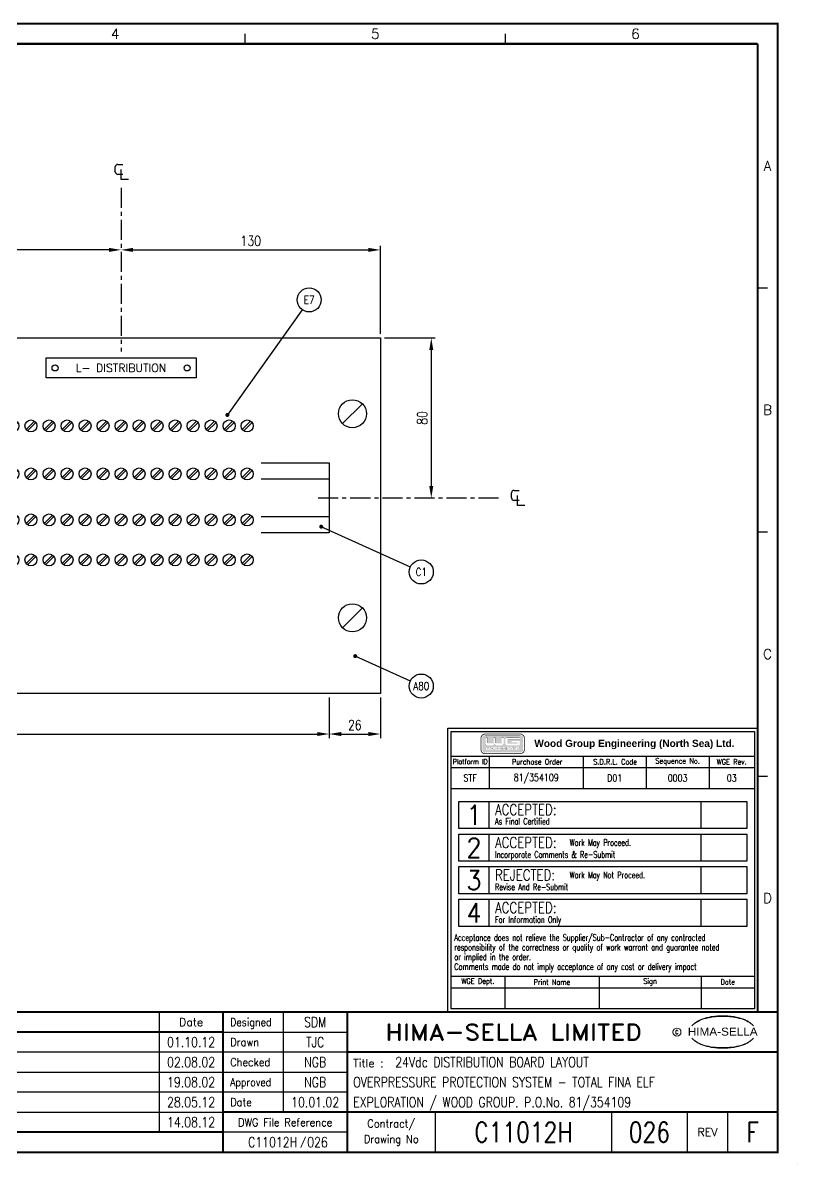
# Model space of a CAD drawing. Extents: x 0 to 828, y 0 to 570.
# Drawn here: x 441 to 828, y 0 to 570 of the extents above; entities that cross this region are included whole.
import ezdxf
from ezdxf.enums import TextEntityAlignment as Align

# ---------------------------------------------------------------- set-up
doc = ezdxf.new("R2010")
doc.units = 0
doc.header["$LTSCALE"] = 2
doc.header["$MEASUREMENT"] = 0
doc.linetypes.add('CENTER', pattern=[2, 1.25, -0.25, 0.25, -0.25])
doc.linetypes.add('CONTINU', pattern=[0])
doc.layers.get('0').update_dxf_attribs({"linetype": 'CONTINUOUS'})
for name, color, linetype in [('COL', 2, 'CONTINU'), ('DIM', 3, 'CONTINUOUS'), ('ELAC003$', 7, 'CONTINUOUS'), ('LINE', 1, 'CONTINUOUS'), ('ROW', 2, 'CONTINU'), ('SNA', 2, 'CONTINUOUS'), ('SNA2', 2, 'CONTINUOUS'), ('TEXT', 2, 'CONTINUOUS'), ('UPS', 2, 'CONTINUOUS')]:
    doc.layers.add(name, color=color, linetype=linetype)
doc.styles.add('ARIAL', font='ARIAL.TTF', dxfattribs={"height": 2.5})
doc.styles.add('ROMAND', font='ROMAND')
doc.styles.add('ROMANS', font='romans.shx', dxfattribs={"width": 0.8})
doc.styles.add('SYMBOL', font='romans.shx', dxfattribs={"width": 0.8})
doc.dimstyles.get("Standard").update_dxf_attribs({"dimtxt": 0.18, "dimasz": 0.18, "dimexe": 0.18, "dimexo": 0.0625, "dimgap": 0.09, "dimtad": 0, "dimtih": 1, "dimtoh": 1, "dimdec": 4, "dimzin": 0, "dimdsep": 46, "dimtxsty": 'STANDARD', "dimcen": 0.09, "dimadec": 0, "dimazin": 0, "dimtfac": 1, "dimtdec": 4, "dimtofl": 0, "dimtmove": 0, "dimatfit": 3, "dimfxl": 1, "dimtolj": 1, "dimtzin": 0, "dimarcsym": 0})

# ---------------------------------------------------------------- blocks, each defined once
blk = doc.blocks.new('*D2')
at = {"layer": 'DIM'}
for p, q in [((163, 233.2), (163, 213)), ((594, 233.2), (594, 213)), ((169, 215), (588, 215))]:
    blk.add_line(p, q, dxfattribs=at)
for points in [[(169, 216), (169, 214), (163, 215)], [(588, 216), (588, 214), (594, 215)]]:
    blk.add_solid(points, dxfattribs=at)
at = {"layer": 'DIM', "color": 2, "insert": (378.5, 219.5), "char_height": 5, "attachment_point": 5, "style": 'ROMANS'}
blk.add_mtext('\\A1;431', dxfattribs=at)
blk = doc.blocks.new('*D5')
at = {"layer": 'DIM'}
for p, q in [((621.6, 413), (647, 413)), ((645, 407), (645, 339))]:
    blk.add_line(p, q, dxfattribs=at)
for points in [[(644, 407), (646, 407), (645, 413)], [(644, 339), (646, 339), (645, 333)]]:
    blk.add_solid(points, dxfattribs=at)
at = {"layer": 'DIM', "color": 2, "insert": (640.5, 373), "char_height": 5, "attachment_point": 5, "rotation": 90, "style": 'ROMANS'}
blk.add_mtext('\\A1;80', dxfattribs=at)
blk = doc.blocks.new('*D6')
at = {"layer": 'DIM'}
for p, q in [((594, 233.2), (594, 213)), ((619.6, 233.2), (619.6, 213)), ((600, 215), (613.6, 215))]:
    blk.add_line(p, q, dxfattribs=at)
for points in [[(600, 216), (600, 214), (594, 215)], [(613.6, 216), (613.6, 214), (619.6, 215)]]:
    blk.add_solid(points, dxfattribs=at)
at = {"layer": 'DIM', "color": 2, "insert": (606.8, 219.5), "char_height": 5, "attachment_point": 5, "style": 'ROMANS'}
blk.add_mtext('\\A1;26', dxfattribs=at)
blk = doc.blocks.new('*D7')
at = {"layer": 'DIM'}
for p, q in [((496, 457), (613.6, 457)), ((619.6, 415), (619.6, 459))]:
    blk.add_line(p, q, dxfattribs=at)
for points in [[(496, 458), (496, 456), (490, 457)], [(613.6, 458), (613.6, 456), (619.6, 457)]]:
    blk.add_solid(points, dxfattribs=at)
at = {"layer": 'DIM', "color": 2, "insert": (554.8, 461.5), "char_height": 5, "attachment_point": 5, "style": 'ROMANS'}
blk.add_mtext('\\A1;130', dxfattribs=at)
blk = doc.blocks.new('4UBLANK')
for p, q in [((-222.3503, -32.9503), (-232.2497, -42.8498)), ((232.2497, -32.9503), (222.3503, -42.8498)), ((-222.3503, -134.9502), (-232.2497, -144.8497)), ((232.2497, -134.9502), (222.3503, -144.8497))]:
    blk.add_line(p, q)
blk.add_lwpolyline([(-241.3, -177.8), (-241.3, 0), (241.3, 0), (241.3, -177.8)], close=True)
for centre in [(-227.3, -37.9), (227.3, -37.9), (-227.3, -139.9), (227.3, -139.9)]:
    blk.add_circle(centre, 7)
at = {"layer": 'SNA', "style": 'SYMBOL', "width": 0.8}
blk.add_attdef('SNA', text='', height=20, dxfattribs=at).set_placement((10.7, -88.8), align=Align.MIDDLE)
at = {"layer": 'SNA2', "style": 'SYMBOL', "width": 0.8}
blk.add_attdef('SNA2', text='', height=20, dxfattribs=at).set_placement((142.7, -88.8), align=Align.MIDDLE)
blk = doc.blocks.new('LEGRAND')
for p, q in [((8.7381, 38.4452, 36), (4.5548, 34.2619, 36)), ((9.4452, 37.7381, 36), (5.2619, 33.5548, 36)), ((17.7381, 38.4452, 36), (13.5548, 34.2619, 36)), ((18.4452, 37.7381, 36), (14.2619, 33.5548, 36)), ((26.7381, 38.4452, 36), (22.5548, 34.2619, 36)), ((27.4452, 37.7381, 36), (23.2619, 33.5548, 36)), ((35.7381, 38.4452, 36), (31.5548, 34.2619, 36)), ((36.4452, 37.7381, 36), (32.2619, 33.5548, 36)), ((44.7381, 38.4452, 36), (40.5548, 34.2619, 36)), ((45.4452, 37.7381, 36), (41.2619, 33.5548, 36)), ((53.7381, 38.4452, 36), (49.5548, 34.2619, 36)), ((54.4452, 37.7381, 36), (50.2619, 33.5548, 36)), ((62.7381, 38.4452, 36), (58.5548, 34.2619, 36)), ((63.4452, 37.7381, 36), (59.2619, 33.5548, 36)), ((71.7381, 38.4452, 36), (67.5548, 34.2619, 36)), ((72.4452, 37.7381, 36), (68.2619, 33.5548, 36)), ((80.7381, 38.4452, 36), (76.5548, 34.2619, 36)), ((81.4452, 37.7381, 36), (77.2619, 33.5548, 36)), ((89.7381, 38.4452, 36), (85.5548, 34.2619, 36)), ((90.4452, 37.7381, 36), (86.2619, 33.5548, 36)), ((98.7381, 38.4452, 36), (94.5548, 34.2619, 36)), ((99.4452, 37.7381, 36), (95.2619, 33.5548, 36)), ((107.7381, 38.4452, 36), (103.5548, 34.2619, 36)), ((108.4452, 37.7381, 36), (104.2619, 33.5548, 36)), ((116.7381, 38.4452, 36), (112.5548, 34.2619, 36)), ((117.4452, 37.7381, 36), (113.2619, 33.5548, 36)), ((125.7381, 38.4452, 36), (121.5548, 34.2619, 36)), ((126.4452, 37.7381, 36), (122.2619, 33.5548, 36)), ((134.7381, 38.4452, 36), (130.5548, 34.2619, 36)), ((135.4452, 37.7381, 36), (131.2619, 33.5548, 36)), ((8.7381, 14.4452, 33), (4.5548, 10.2619, 33)), ((9.4452, 13.7381, 33), (5.2619, 9.5548, 33)), ((17.7381, 14.4452, 33), (13.5548, 10.2619, 33)), ((18.4452, 13.7381, 33), (14.2619, 9.5548, 33)), ((26.7381, 14.4452, 33), (22.5548, 10.2619, 33)), ((27.4452, 13.7381, 33), (23.2619, 9.5548, 33)), ((35.7381, 14.4452, 33), (31.5548, 10.2619, 33)), ((36.4452, 13.7381, 33), (32.2619, 9.5548, 33)), ((44.7381, 14.4452, 33), (40.5548, 10.2619, 33)), ((45.4452, 13.7381, 33), (41.2619, 9.5548, 33)), ((53.7381, 14.4452, 33), (49.5548, 10.2619, 33)), ((54.4452, 13.7381, 33), (50.2619, 9.5548, 33)), ((62.7381, 14.4452, 33), (58.5548, 10.2619, 33)), ((63.4452, 13.7381, 33), (59.2619, 9.5548, 33)), ((71.7381, 14.4452, 33), (67.5548, 10.2619, 33)), ((72.4452, 13.7381, 33), (68.2619, 9.5548, 33)), ((80.7381, 14.4452, 33), (76.5548, 10.2619, 33)), ((81.4452, 13.7381, 33), (77.2619, 9.5548, 33)), ((89.7381, 14.4452, 33), (85.5548, 10.2619, 33)), ((90.4452, 13.7381, 33), (86.2619, 9.5548, 33)), ((98.7381, 14.4452, 33), (94.5548, 10.2619, 33)), ((99.4452, 13.7381, 33), (95.2619, 9.5548, 33)), ((107.7381, 14.4452, 33), (103.5548, 10.2619, 33)), ((108.4452, 13.7381, 33), (104.2619, 9.5548, 33)), ((116.7381, 14.4452, 33), (112.5548, 10.2619, 33)), ((117.4452, 13.7381, 33), (113.2619, 9.5548, 33)), ((125.7381, 14.4452, 33), (121.5548, 10.2619, 33)), ((126.4452, 13.7381, 33), (122.2619, 9.5548, 33)), ((134.7381, 14.4452, 33), (130.5548, 10.2619, 33)), ((135.4452, 13.7381, 33), (131.2619, 9.5548, 33)), ((8.7381, -8.5548, 28), (4.5548, -12.7381, 28)), ((9.4452, -9.2619, 28), (5.2619, -13.4452, 28)), ((17.7381, -8.5548, 28), (13.5548, -12.7381, 28)), ((18.4452, -9.2619, 28), (14.2619, -13.4452, 28)), ((26.7381, -8.5548, 28), (22.5548, -12.7381, 28)), ((27.4452, -9.2619, 28), (23.2619, -13.4452, 28)), ((35.7381, -8.5548, 28), (31.5548, -12.7381, 28)), ((36.4452, -9.2619, 28), (32.2619, -13.4452, 28)), ((44.7381, -8.5548, 28), (40.5548, -12.7381, 28)), ((45.4452, -9.2619, 28), (41.2619, -13.4452, 28)), ((53.7381, -8.5548, 28), (49.5548, -12.7381, 28)), ((54.4452, -9.2619, 28), (50.2619, -13.4452, 28)), ((62.7381, -8.5548, 28), (58.5548, -12.7381, 28)), ((63.4452, -9.2619, 28), (59.2619, -13.4452, 28)), ((71.7381, -8.5548, 28), (67.5548, -12.7381, 28)), ((72.4452, -9.2619, 28), (68.2619, -13.4452, 28)), ((80.7381, -8.5548, 28), (76.5548, -12.7381, 28)), ((81.4452, -9.2619, 28), (77.2619, -13.4452, 28)), ((89.7381, -8.5548, 28), (85.5548, -12.7381, 28)), ((90.4452, -9.2619, 28), (86.2619, -13.4452, 28)), ((98.7381, -8.5548, 28), (94.5548, -12.7381, 28)), ((99.4452, -9.2619, 28), (95.2619, -13.4452, 28)), ((107.7381, -8.5548, 28), (103.5548, -12.7381, 28)), ((108.4452, -9.2619, 28), (104.2619, -13.4452, 28)), ((116.7381, -8.5548, 28), (112.5548, -12.7381, 28)), ((117.4452, -9.2619, 28), (113.2619, -13.4452, 28)), ((125.7381, -8.5548, 28), (121.5548, -12.7381, 28)), ((126.4452, -9.2619, 28), (122.2619, -13.4452, 28)), ((134.7381, -8.5548, 28), (130.5548, -12.7381, 28)), ((135.4452, -9.2619, 28), (131.2619, -13.4452, 28)), ((8.7381, -28.5548, 16), (4.5548, -32.7381, 16)), ((9.4452, -29.2619, 16), (5.2619, -33.4452, 16)), ((17.7381, -28.5548, 16), (13.5548, -32.7381, 16)), ((18.4452, -29.2619, 16), (14.2619, -33.4452, 16)), ((26.7381, -28.5548, 16), (22.5548, -32.7381, 16)), ((27.4452, -29.2619, 16), (23.2619, -33.4452, 16)), ((35.7381, -28.5548, 16), (31.5548, -32.7381, 16)), ((36.4452, -29.2619, 16), (32.2619, -33.4452, 16)), ((44.7381, -28.5548, 16), (40.5548, -32.7381, 16)), ((45.4452, -29.2619, 16), (41.2619, -33.4452, 16)), ((53.7381, -28.5548, 16), (49.5548, -32.7381, 16)), ((54.4452, -29.2619, 16), (50.2619, -33.4452, 16)), ((62.7381, -28.5548, 16), (58.5548, -32.7381, 16)), ((63.4452, -29.2619, 16), (59.2619, -33.4452, 16)), ((71.7381, -28.5548, 16), (67.5548, -32.7381, 16)), ((72.4452, -29.2619, 16), (68.2619, -33.4452, 16)), ((80.7381, -28.5548, 16), (76.5548, -32.7381, 16)), ((81.4452, -29.2619, 16), (77.2619, -33.4452, 16)), ((89.7381, -28.5548, 16), (85.5548, -32.7381, 16)), ((90.4452, -29.2619, 16), (86.2619, -33.4452, 16)), ((98.7381, -28.5548, 16), (94.5548, -32.7381, 16)), ((99.4452, -29.2619, 16), (95.2619, -33.4452, 16)), ((107.7381, -28.5548, 16), (103.5548, -32.7381, 16)), ((108.4452, -29.2619, 16), (104.2619, -33.4452, 16)), ((116.7381, -28.5548, 16), (112.5548, -32.7381, 16)), ((117.4452, -29.2619, 16), (113.2619, -33.4452, 16)), ((125.7381, -28.5548, 16), (121.5548, -32.7381, 16)), ((126.4452, -29.2619, 16), (122.2619, -33.4452, 16)), ((134.7381, -28.5548, 16), (130.5548, -32.7381, 16)), ((135.4452, -29.2619, 16), (131.2619, -33.4452, 16))]:
    blk.add_line(p, q)
for centre in [(7, 36, 33), (16, 36, 33), (25, 36, 33), (34, 36, 33), (43, 36, 33), (52, 36, 33), (61, 36, 33), (70, 36, 33), (79, 36, 33), (88, 36, 33), (97, 36, 33), (106, 36, 33), (115, 36, 33), (124, 36, 33), (133, 36, 33), (7, 12, 30), (16, 12, 30), (25, 12, 30), (34, 12, 30), (43, 12, 30), (52, 12, 30), (61, 12, 30), (70, 12, 30), (79, 12, 30), (88, 12, 30), (97, 12, 30), (106, 12, 30), (115, 12, 30), (124, 12, 30), (133, 12, 30), (7, -11, 25), (16, -11, 25), (25, -11, 25), (34, -11, 25), (43, -11, 25), (52, -11, 25), (61, -11, 25), (70, -11, 25), (79, -11, 25), (88, -11, 25), (97, -11, 25), (106, -11, 25), (115, -11, 25), (124, -11, 25), (133, -11, 25), (7, -31, 13), (16, -31, 13), (25, -31, 13), (34, -31, 13), (43, -31, 13), (52, -31, 13), (61, -31, 13), (70, -31, 13), (79, -31, 13), (88, -31, 13), (97, -31, 13), (106, -31, 13), (115, -31, 13), (124, -31, 13), (133, -31, 13)]:
    blk.add_circle(centre, 3)
at = {"layer": 'SNA', "style": 'SYMBOL', "width": 0.8}
blk.add_attdef('SNA', text='', height=20, dxfattribs=at).set_placement((181, 16, 50), align=Align.MIDDLE)
at = {"layer": 'SNA2', "style": 'SYMBOL', "width": 0.8}
blk.add_attdef('SNA2', text='', height=20, dxfattribs=at).set_placement((181, -20, 50), align=Align.MIDDLE)
blk = doc.blocks.new('*D13')
at = {"layer": 'DIM'}
blk.add_line((484, 457), (293, 457), dxfattribs=at)
for points in [[(293, 458), (293, 456), (287, 457)], [(484, 458), (484, 456), (490, 457)]]:
    blk.add_solid(points, dxfattribs=at)
at = {"layer": 'DIM', "color": 2, "insert": (388.5, 461.5), "char_height": 5, "attachment_point": 5, "style": 'ROMANS'}
blk.add_mtext('\\A1;203', dxfattribs=at)
blk = doc.blocks.new('HS-A3-02')
at = {"color": 1}
for p, q in [((552, 560), (552, 565)), ((682, 560), (682, 565)), ((808, 438), (813, 438)), ((808, 316), (813, 316)), ((808, 194), (813, 194)), ((509, 76), (509, 16)), ((571, 76), (571, 26)), ((541, 66), (603, 66)), ((603, 56), (228, 56)), ((228, 46), (603, 46)), ((603, 36), (228, 36)), ((228, 26), (541, 26)), ((647, 26), (647, 6)), ((735, 26), (735, 6)), ((773, 6), (773, 26)), ((793, 26), (793, 6)), ((603, 16), (541, 16)), ((827.8, 0), (827.8, 0.05))]:
    blk.add_line(p, q, dxfattribs=at)
at = {"color": 1, "const_width": 1}
blk.add_lwpolyline([(32, 6), (818, 6), (818, 570), (32, 570)], close=True, dxfattribs=at)
for points in [[(32, 560), (808, 560)], [(808, 76), (808, 560)], [(818, 76), (32, 76)], [(541, 76), (541, 6)], [(603, 6), (603, 76)], [(541, 66), (148, 66)], [(818, 56), (603, 56)], [(541, 26), (818, 26)], [(541, 16), (228, 16)]]:
    blk.add_lwpolyline(points, dxfattribs=at)
at = {"color": 3, "lineweight": 13}
blk.add_circle((767.759, 66), 2, dxfattribs=at)
for centre, radius, start, end in [((790.4838, 42.7288), 31.4562, 89.7805, 93.1738), ((790.7252, 42.7288), 31.4562, 86.8262, 90.2195), ((785.208, 58.6554), 14.4801, 106.0532, 133.5024), ((785.7526, 59.027), 14.5999, 130.419, 136.057), ((784.2298, 61.2002), 11.9608, 122.244, 131.6154), ((783.504, 62.5638), 10.4209, 111.8206, 122.8668), ((787.5544, 54.3984), 19.5201, 107.5931, 113.9452), ((790.1982, 41.993), 31.8733, 89.2698, 106.3911), ((788.1956, 52.03), 21.9718, 96.0146, 107.3203), ((790.5866, 37.6198), 36.5635, 92.8917, 97.3734), ((791.0106, 41.993), 31.8733, 73.6089, 90.7302), ((790.6224, 37.6198), 36.5635, 82.6266, 87.1083), ((793.0134, 52.03), 21.9718, 72.6797, 83.9854), ((793.6544, 54.3984), 19.5201, 66.0548, 72.4069), ((796.001, 58.6554), 14.4801, 46.4976, 73.9468), ((797.7048, 62.5638), 10.4209, 57.1332, 68.1794), ((796.979, 61.2002), 11.9608, 48.3846, 57.756), ((795.4564, 59.027), 14.5999, 43.943, 49.581), ((785.208, 73.4616), 14.4801, 226.4976, 253.9468), ((785.7526, 73.09), 14.5999, 223.943, 229.581), ((796.001, 73.4616), 14.4801, 286.0532, 313.5024), ((795.4564, 73.09), 14.5999, 310.419, 316.057), ((784.2298, 70.917), 11.9608, 228.3846, 237.756), ((783.504, 69.5532), 10.4209, 237.1332, 248.1794), ((787.5544, 77.7186), 19.5201, 246.0548, 252.4069), ((790.1982, 90.124), 31.8733, 253.6089, 270.7302), ((788.1956, 80.087), 21.9718, 252.6797, 263.9854), ((790.5866, 94.4972), 36.5635, 262.6266, 267.1083), ((790.4838, 89.3882), 31.4562, 266.8262, 270.2195), ((791.0106, 90.124), 31.8733, 269.2698, 286.3911), ((790.7252, 89.3882), 31.4562, 269.7805, 273.1738), ((790.6224, 94.4972), 36.5635, 272.8917, 277.3734), ((793.0134, 80.087), 21.9718, 276.0146, 287.3203), ((793.6544, 77.7186), 19.5201, 287.5931, 293.9452), ((797.7048, 69.5532), 10.4209, 291.8206, 302.8668), ((796.979, 70.917), 11.9608, 302.244, 311.6154)]:
    blk.add_arc(centre, radius, start, end, dxfattribs=at)
at = {"color": 2, "style": 'ROMAND'}
for s, p in [('4', (487, 565)), ('5', (617, 565)), ('6', (747, 565)), ('A', (813, 499)), ('B', (813, 377)), ('C', (813, 255)), ('D', (813, 133))]:
    blk.add_text(s, height=5, dxfattribs=at).set_placement(p, align=Align.MIDDLE)
at = {"color": 4, "style": 'ROMAND'}
blk.add_text('Date', height=4, dxfattribs=at).set_placement((525, 69), align=Align.CENTER)
for s, width, p in [('Designed', 0.87, (544.5, 69)), ('Drawn', 0.9, (544.5, 59)), ('Checked', 0.9, (544.5, 49)), ('Approved', 0.85, (544.5, 39)), ('Date', 0.9, (544.5, 29))]:
    blk.add_text(s, height=4, dxfattribs=dict(at, width=width)).set_placement(p)
at = {"color": 1, "style": 'ROMAND', "width": 1.15}
blk.add_text('HIMA-SELLA LIMITED', height=8, dxfattribs=at).set_placement((686.193, 66), align=Align.MIDDLE)
at = {"color": 3, "lineweight": 13, "style": 'ROMANS', "width": 0.8}
blk.add_text('C', height=2, dxfattribs=at).set_placement((767.6872, 65), align=Align.CENTER)
at = {"color": 1, "style": 'ARIAL', "width": 1.05}
blk.add_text('HIMA-SELLA', height=4, dxfattribs=at).set_placement((790.6044, 64.2586), align=Align.CENTER)
at = {"color": 4, "style": 'ROMAND'}
blk.add_text('Title :', height=4, dxfattribs=at).set_placement((606, 48.5))
at = {"color": 4, "style": 'ROMAND', "width": 0.9}
for s, p in [('DWG File Reference', (572, 21)), ('Contract/', (625, 20)), ('Drawing No', (625, 12))]:
    blk.add_text(s, height=4, dxfattribs=at).set_placement(p, align=Align.MIDDLE)
at = {"color": 4, "style": 'ROMAND'}
blk.add_text('REV', height=4, dxfattribs=at).set_placement((783, 16), align=Align.MIDDLE)
at = {"color": 2, "linetype": 'Continuous', "style": 'ROMANS', "width": 0.8}
blk.add_text('/', height=3.6, dxfattribs=at).set_placement((581, 11), align=Align.MIDDLE)
at = {"layer": 'COL', "style": 'ROMAND', "flags": 9}
for tag, p in [('COL1', (97, 565)), ('COL2', (227, 565)), ('COL3', (357, 565)), ('COL4', (487, 565)), ('COL5', (617, 565)), ('COL6', (747, 565))]:
    blk.add_attdef(tag, p, '', height=5, dxfattribs=at)
at = {"layer": 'ROW', "style": 'ROMAND', "flags": 9}
for tag, p in [('ROW1', (813, 499)), ('ROW2', (813, 377)), ('ROW3', (813, 255)), ('ROW4', (813, 133))]:
    blk.add_attdef(tag, p, '', height=5, dxfattribs=at)
at = {"layer": 'UPS', "style": 'ROMANS', "width": 0.8, "flags": 8}
for tag, height, p in [('PLANOS->NR1', 5, (216, 68.5)), ('PLANOS->VERIF', 5, (587, 68.5)), ('PLANOS->NR2', 5, (216, 58.5)), ('PLANOS->CANVI1', 5, (238, 58.5)), ('PLANOS->NCAN1', 5, (318, 58.5)), ('PLANOS->DCAN1', 5, (525, 58.5)), ('PLANOS->ORIG', 5, (587, 58.5)), ('PLANOS->CANVI2', 5, (238, 48.5)), ('PLANOS->NCAN2', 5, (318, 48.5)), ('PLANOS->DCAN2', 5, (525, 48.5)), ('PLANOS->HECHF', 5, (587, 48.5)), ('PLANOS->CANVI3', 5, (238, 38.5)), ('PLANOS->NCAN3', 5, (318, 38.5)), ('PLANOS->DCAN3', 5, (525, 38.5)), ('PLANOS->HECHD', 5, (587, 38.5)), ('PLANOS->CANVI4', 5, (238, 28.5)), ('PLANOS->NCAN4', 5, (318, 28.5)), ('PLANOS->DCAN4', 5, (525, 28.5)), ('PLANOS->DATACREA', 5, (587, 28.5)), ('PLANOS->CANVI5', 5, (238, 18.5)), ('PLANOS->NCAN5', 5, (318, 18.5)), ('PLANOS->DCAN5', 5, (525, 18.5)), ('PROJS->DESCPRO3', 10, (691, 11)), ('PLANOS->PLANO', 10, (754, 11)), ('PLANOS->USER', 10, (805.5, 11))]:
    blk.add_attdef(tag, text='', height=height, dxfattribs=at).set_placement(p, align=Align.CENTER)
at = {"layer": 'UPS', "style": 'ROMANS', "width": 2.7474, "flags": 8}
blk.add_attdef('PLANOS->MCAN1', text='', height=5, rotation=0.069611, dxfattribs=at).set_placement((332, 63.2886), (506, 63.5), align=Align.FIT)
at = {"layer": 'UPS', "style": 'ROMANS', "flags": 8}
for tag, width, p, p2 in [('PLANOS->MCAN2', 2.6868, (332, 53.5), (506, 53.5)), ('PLANOS->MCAN3', 2.6868, (332, 43.5), (506, 43.5)), ('PLANOS->MCAN4', 2.6769, (332, 33.5), (506, 33.5)), ('PLANOS->MCAN5', 2.6868, (332, 23.5), (506, 23.5))]:
    blk.add_attdef(tag, text='', height=5, dxfattribs=dict(at, width=width)).set_placement(p, p2, align=Align.FIT)
at = {"layer": 'UPS', "style": 'ROMANS', "width": 0.8, "flags": 8}
blk.add_attdef('PLANOS->DENOM', (627, 48.5), '', height=5, dxfattribs=at)
at = {"layer": 'UPS', "color": 4, "style": 'ROMANS', "width": 0.8, "flags": 8}
for tag, p in [('PROJS->DESCPRO1', (606, 38.5)), ('PROJS->DESCPRO2', (606, 28.5))]:
    blk.add_attdef(tag, p, '', height=5, dxfattribs=at)
at = {"layer": 'UPS', "style": 'ROMANS', "width": 0.8, "flags": 8}
blk.add_attdef('PLANOS->PROTOTIPO', text='', height=5, dxfattribs=at).set_placement((119, 11.625), align=Align.MIDDLE)
for tag, p in [('PLANOS->OBS4', (234, 11)), ('PLANOS->PLANO', (583, 11))]:
    blk.add_attdef(tag, text='', height=5, dxfattribs=at).set_placement(p, align=Align.MIDDLE_LEFT)
blk.add_attdef('PROJS->NOMPRO', text='', height=5, dxfattribs=at).set_placement((578, 11), align=Align.MIDDLE_RIGHT)

msp = doc.modelspace()

# ---------------------------------------------------------------- hatches: boundary and pattern name
at = {"linetype": 'Continuous'}
h = msp.add_hatch(color=1, dxfattribs=at)
edge = h.paths.add_edge_path(flags=16)
edge.add_line((683.2522, 212.1145), (689.1517, 212.1145))
edge.add_line((689.1517, 212.1145), (689.1517, 213.115))
edge.add_line((689.1517, 213.115), (682.7397, 213.115))
edge.add_arc((682.7397, 212.3847), 0.7303, 90.001327, 179.998673)
edge.add_line((682.0094, 212.3847), (682.0094, 210.0496))
edge.add_arc((682.7397, 210.0496), 0.7303, 180.002111, 269.999458)
edge.add_line((682.7397, 209.3193), (689.1517, 209.3193))
edge.add_line((689.1517, 209.3193), (689.1517, 211.5303))
edge.add_line((689.1517, 211.5303), (685.1424, 211.5303))
edge.add_line((685.1424, 211.5303), (685.1424, 210.873))
edge.add_line((685.1424, 210.873), (688.2169, 210.873))
edge.add_line((688.2169, 210.873), (688.2169, 210.245))
edge.add_line((688.2169, 210.245), (683.2522, 210.245))
edge.add_arc((683.2522, 210.5006), 0.2556, 180.001327, 269.998673, ccw=False)
edge.add_line((682.9966, 210.5006), (682.9966, 211.8589))
edge.add_arc((683.2522, 211.8589), 0.2556, 90.001327, 179.998673, ccw=False)
edge = h.paths.add_edge_path(flags=16)
edge.add_arc((685.3278, 207.9395), 0.4587, 359.716536, 449.713883)
edge.add_line((685.3301, 208.3982), (684.5001, 208.3982))
edge.add_arc((684.5024, 207.9395), 0.4587, 90.284862, 180.282208)
edge.add_line((684.0437, 207.9372), (684.0437, 207.5265))
edge.add_arc((684.5024, 207.5242), 0.4587, 179.716549, 269.713896)
edge.add_line((684.5001, 207.0655), (685.3301, 207.0655))
edge.add_arc((685.3278, 207.5242), 0.4587, 270.28736, 360.284707)
edge.add_line((685.7865, 207.5265), (685.7865, 207.9372))
edge = h.paths.add_edge_path(flags=0)
edge.add_arc((688.5582, 207.903), 0.162, -90, 90, ccw=False)
edge.add_line((688.5582, 207.741), (688.1432, 207.741))
edge.add_arc((688.1432, 207.903), 0.162, 90, 270, ccw=False)
edge.add_line((688.1432, 208.065), (688.5582, 208.065))
edge = h.paths.add_edge_path(flags=16)
edge.add_line((688.0416, 207.0655), (688.0416, 207.3795))
edge.add_line((688.0416, 207.3795), (688.5896, 207.3795))
edge.add_arc((688.5896, 207.8889), 0.5094, 270, 450)
edge.add_line((688.5896, 208.3982), (687.6553, 208.3982))
edge.add_line((687.6553, 208.3982), (687.6553, 207.0655))
edge.add_line((687.6553, 207.0655), (688.0416, 207.0655))
edge = h.paths.add_edge_path(flags=16)
edge.add_line((686.8723, 207.3987), (686.563, 207.3987))
edge.add_arc((686.5641, 207.628), 0.2294, 179.716549, 269.713896, ccw=False)
edge.add_line((686.3347, 207.6292), (686.3347, 208.3982))
edge.add_line((686.3347, 208.3982), (685.899, 208.3982))
edge.add_line((685.899, 208.3982), (685.899, 207.5265))
edge.add_arc((686.3577, 207.5242), 0.4587, 179.715293, 269.71264)
edge.add_line((686.3554, 207.0655), (687.0798, 207.0655))
edge.add_arc((687.0775, 207.5242), 0.4587, 270.286104, 360.283451)
edge.add_line((687.5363, 207.5265), (687.5363, 208.3982))
edge.add_line((687.5363, 208.3982), (687.1005, 208.3982))
edge.add_line((687.1005, 208.3982), (687.1005, 207.6292))
edge.add_arc((686.8712, 207.628), 0.2294, -89.713896, 0.283451, ccw=False)
edge = h.paths.add_edge_path(flags=0)
edge.add_arc((685.1215, 207.8357), 0.2294, 359.716549, 449.713896)
edge.add_line((685.1226, 208.065), (684.7076, 208.065))
edge.add_arc((684.7087, 207.8357), 0.2294, 90.286104, 180.283451)
edge.add_line((684.4794, 207.8345), (684.4794, 207.6292))
edge.add_arc((684.7087, 207.628), 0.2294, 179.716549, 269.713896)
edge.add_line((684.7076, 207.3987), (685.1226, 207.3987))
edge.add_arc((685.1215, 207.628), 0.2294, 270.286104, 360.283451)
edge.add_line((685.3508, 207.6292), (685.3508, 207.8345))
edge = h.paths.add_edge_path(flags=0)
edge.add_arc((677.4088, 207.8357), 0.2294, 359.714038, 449.711385)
edge.add_line((677.4099, 208.065), (676.9949, 208.065))
edge.add_arc((676.9961, 207.8357), 0.2294, 90.286104, 180.283451)
edge.add_line((676.7667, 207.8345), (676.7667, 207.6292))
edge.add_arc((676.9961, 207.628), 0.2294, 179.716549, 269.713896)
edge.add_line((676.9949, 207.3987), (677.4099, 207.3987))
edge.add_arc((677.4088, 207.628), 0.2294, 270.288615, 360.285962)
edge.add_line((677.6381, 207.6292), (677.6381, 207.8345))
edge = h.paths.add_edge_path(flags=16)
edge.add_arc((677.6152, 207.9395), 0.4587, 359.717792, 449.715138)
edge.add_line((677.6174, 208.3982), (676.7874, 208.3982))
edge.add_arc((676.7897, 207.9395), 0.4587, 90.284862, 180.282208)
edge.add_line((676.331, 207.9372), (676.331, 207.5265))
edge.add_arc((676.7897, 207.5242), 0.4587, 179.716549, 269.713896)
edge.add_line((676.7874, 207.0655), (677.6174, 207.0655))
edge.add_arc((677.6152, 207.5242), 0.4587, 270.286104, 360.283451)
edge.add_line((678.0739, 207.5265), (678.0739, 207.9372))
edge = h.paths.add_edge_path(flags=0)
edge.add_arc((675.5287, 207.8357), 0.2294, 359.716549, 449.713896)
edge.add_line((675.5298, 208.065), (675.1148, 208.065))
edge.add_arc((675.1159, 207.8357), 0.2294, 90.286104, 180.283451)
edge.add_line((674.8866, 207.8345), (674.8866, 207.6292))
edge.add_arc((675.1159, 207.628), 0.2294, 179.716549, 269.713896)
edge.add_line((675.1148, 207.3987), (675.5298, 207.3987))
edge.add_arc((675.5287, 207.628), 0.2294, 270.286104, 360.283451)
edge.add_line((675.758, 207.6292), (675.758, 207.8345))
h.paths.add_polyline_path([(674.4728, 208.3973), (674.0492, 207.0682), (673.6256, 207.0682), (673.3043, 207.908), (672.983, 207.0682), (672.5594, 207.0682), (672.1358, 208.3973), (672.5302, 208.3973), (672.7931, 207.5429), (673.129, 208.39), (673.4796, 208.39), (673.8155, 207.5429), (674.093, 208.3973)], flags=16)
edge = h.paths.add_edge_path(flags=16)
edge.add_arc((675.735, 207.9395), 0.4587, 359.717792, 449.715138)
edge.add_line((675.7373, 208.3982), (674.9073, 208.3982))
edge.add_arc((674.9096, 207.9395), 0.4587, 90.286117, 180.283464)
edge.add_line((674.4509, 207.9372), (674.4509, 207.5265))
edge.add_arc((674.9096, 207.5242), 0.4587, 179.715293, 269.71264)
edge.add_line((674.9073, 207.0655), (675.7373, 207.0655))
edge.add_arc((675.735, 207.5242), 0.4587, 270.286104, 360.283451)
edge.add_line((676.1937, 207.5265), (676.1937, 207.9372))
edge = h.paths.add_edge_path(flags=0)
edge.add_arc((679.2231, 207.628), 0.2294, 270.286104, 360.283451)
edge.add_line((679.4524, 207.6292), (679.4524, 207.8345))
edge.add_arc((679.2231, 207.8357), 0.2294, 359.716549, 449.713896)
edge.add_line((679.2242, 208.065), (678.5391, 208.065))
edge.add_line((678.5391, 208.065), (678.5391, 207.3987))
edge.add_line((678.5391, 207.3987), (679.2242, 207.3987))
edge = h.paths.add_edge_path(flags=16)
edge.add_arc((679.4294, 207.9395), 0.4587, 359.717792, 449.715138)
edge.add_line((679.4317, 208.3982), (678.1632, 208.3982))
edge.add_line((678.1632, 208.3982), (678.1632, 207.0655))
edge.add_line((678.1632, 207.0655), (679.4317, 207.0655))
edge.add_arc((679.4294, 207.5242), 0.4587, 270.286104, 360.283451)
edge.add_line((679.8881, 207.5265), (679.8881, 207.9372))
edge = h.paths.add_edge_path(flags=16)
edge.add_arc((681.7601, 207.9783), 0.0867, 0.001327, 89.998673)
edge.add_line((681.7601, 208.065), (681.2316, 208.065))
edge.add_arc((681.2328, 207.8357), 0.2294, 90.286104, 180.283451)
edge.add_line((681.0034, 207.8345), (681.0034, 207.6292))
edge.add_arc((681.2328, 207.628), 0.2294, 179.716549, 269.713896)
edge.add_line((681.2316, 207.3987), (681.7601, 207.3987))
edge.add_arc((681.7601, 207.4854), 0.0867, 270, 450)
edge.add_line((681.7601, 207.5721), (681.4095, 207.5721))
edge.add_line((681.4095, 207.5721), (681.4095, 207.8058))
edge.add_line((681.4095, 207.8058), (682.2567, 207.8058))
edge.add_line((682.2567, 207.8058), (682.2567, 207.5265))
edge.add_arc((681.798, 207.5242), 0.4587, -89.713896, 0.283451, ccw=False)
edge.add_line((681.8002, 207.0655), (681.0241, 207.0655))
edge.add_arc((681.0264, 207.5242), 0.4587, 179.716549, 269.713896, ccw=False)
edge.add_line((680.5677, 207.5265), (680.5677, 207.9372))
edge.add_arc((681.0264, 207.9395), 0.4587, 90.284862, 180.282208, ccw=False)
edge.add_line((681.0241, 208.3982), (681.8002, 208.3982))
edge.add_arc((681.798, 207.9395), 0.4587, -0.282208, 89.715138, ccw=False)
edge.add_line((682.2567, 207.9372), (682.2567, 207.908))
edge.add_line((682.2567, 207.908), (681.8468, 207.908))
edge.add_line((681.8468, 207.908), (681.8468, 207.9783))
edge = h.paths.add_edge_path(flags=0)
edge.add_line((682.8963, 208.065), (683.3113, 208.065))
edge.add_arc((683.3113, 207.903), 0.162, -90, 90, ccw=False)
edge.add_line((683.3113, 207.741), (682.8963, 207.741))
edge.add_arc((682.8963, 207.903), 0.162, 90, 270, ccw=False)
edge = h.paths.add_edge_path(flags=16)
edge.add_line((683.5365, 207.0655), (683.8521, 207.0655))
edge.add_line((683.8521, 207.0655), (683.8521, 207.3795))
edge.add_arc((683.6901, 207.3795), 0.162, 0.000401, 81.621205)
edge.add_arc((683.3427, 207.8889), 0.5094, 316.742649, 359.995675)
edge.add_arc((683.3427, 207.8888), 0.5094, 0.002451, 89.999798)
edge.add_line((683.3427, 208.3982), (682.4084, 208.3982))
edge.add_line((682.4084, 208.3982), (682.4084, 207.0655))
edge.add_line((682.4084, 207.0655), (682.7947, 207.0655))
edge.add_line((682.7947, 207.0655), (682.7947, 207.3795))
edge.add_line((682.7947, 207.3795), (683.3745, 207.3795))
edge.add_arc((683.3745, 207.2175), 0.162, -0.00221, 89.995137, ccw=False)
edge.add_line((683.5365, 207.2175), (683.5365, 207.0655))
edge = h.paths.add_edge_path()
edge.add_line((690.8067, 212.8156), (690.8067, 207.3676))
edge.add_arc((689.3461, 207.3676), 1.4606, 270.001327, 359.998673, ccw=False)
edge.add_line((689.3461, 205.907), (671.9606, 205.907))
edge.add_arc((671.9606, 207.3676), 1.4606, 180.001719, 269.999066, ccw=False)
edge.add_line((670.5, 207.3676), (670.5, 212.8156))
edge.add_arc((671.9606, 212.8156), 1.4606, 90.000934, 179.998281, ccw=False)
edge.add_line((671.9606, 214.2762), (689.3461, 214.2762))
edge.add_arc((689.3461, 212.8156), 1.4606, 0.001327, 89.998673, ccw=False)
edge = h.paths.add_edge_path(flags=16)
edge.add_line((672.1066, 213.115), (673.0848, 213.115))
edge.add_line((673.0848, 213.115), (673.0848, 210.559))
edge.add_arc((673.3405, 210.559), 0.2556, 180.001327, 269.998673)
edge.add_line((673.3404, 210.3034), (675.8587, 210.3034))
edge.add_arc((675.8587, 210.559), 0.2556, 269.999085, 359.996432)
edge.add_line((676.1143, 210.559), (676.1143, 213.115))
edge.add_line((676.1143, 213.115), (677.0925, 213.115))
edge.add_line((677.0925, 213.115), (677.0925, 210.559))
edge.add_arc((677.3481, 210.559), 0.2556, 180.001327, 269.998673)
edge.add_line((677.3481, 210.3034), (679.8663, 210.3034))
edge.add_arc((679.8663, 210.559), 0.2556, 270.001327, 359.998673)
edge.add_line((680.1219, 210.559), (680.1219, 213.115))
edge.add_line((680.1219, 213.115), (681.1002, 213.115))
edge.add_line((681.1002, 213.115), (681.1002, 210.0496))
edge.add_arc((680.3699, 210.0496), 0.7303, 270.001327, 359.998673, ccw=False)
edge.add_line((680.3699, 209.3193), (677.3337, 209.3193))
edge.add_arc((677.3337, 210.0496), 0.7303, 180.002111, 269.999458, ccw=False)
edge.add_arc((675.8731, 210.0496), 0.7303, 270.001327, 359.998673, ccw=False)
edge.add_line((675.8731, 209.3193), (672.8369, 209.3193))
edge.add_arc((672.8369, 210.0496), 0.7303, 180.002111, 269.999458, ccw=False)
edge.add_line((672.1066, 210.0496), (672.1066, 213.115))

# ---------------------------------------------------------------- linework, layer by layer
for p, q in [((560, 350.5), (594, 350.5)), ((594, 350.5), (594, 315.5)), ((560, 342.5), (594, 342.5)), ((594, 323.5), (560, 323.5)), ((594, 315.5), (560, 315.5))]:
    msp.add_line(p, q)
msp.add_lwpolyline([(452.5, 403), (527.5, 403), (527.5, 393), (452.5, 393)], close=True)
for centre in [(457, 398), (523, 398)]:
    msp.add_circle(centre, 1.5)
at = {"layer": 'DIM', "linetype": 'CENTER', "ltscale": 4}
for p, q in [((490, 488), (490, 406.25)), ((588.55, 333), (680.05, 333))]:
    msp.add_line(p, q, dxfattribs=at)
at = {"layer": 'ELAC003$', "color": 3, "linetype": 'Continuous'}
for p, q in [((654.9038, 203.9116), (806.4052, 203.9116)), ((673.9078, 203.9116), (673.9078, 187.6996)), ((720.9532, 203.9116), (720.9532, 187.6996)), ((752.3168, 203.9116), (752.3168, 187.6996)), ((783.8128, 203.9116), (783.8128, 187.6996)), ((654.9038, 198.3304), (806.4052, 198.3304)), ((654.9038, 187.6996), (806.4052, 187.6996)), ((673.9078, 167.7408), (673.9078, 181.2948)), ((779.6928, 181.2948), (779.6928, 167.7408)), ((673.9078, 151.396), (673.9078, 164.9504)), ((779.6928, 164.9504), (779.6928, 151.396)), ((673.9078, 135.1846), (673.9078, 148.7386)), ((779.6928, 148.7386), (779.6928, 135.1846)), ((673.9078, 118.8398), (673.9078, 132.3938)), ((779.6928, 132.3938), (779.6928, 118.8398)), ((654.9038, 93.9392), (806.4052, 93.9392)), ((681.7488, 93.9392), (681.7488, 77.5944)), ((728.794, 93.9392), (728.794, 77.5944)), ((779.826, 93.9392), (779.826, 77.5944)), ((654.9038, 88.2252), (806.4052, 88.2252))]:
    msp.add_line(p, q, dxfattribs=at)
for points in [[(653.3092, 217.8644), (808, 217.8644), (808, 76), (653.3092, 76)], [(654.9038, 216.2696), (806.4052, 216.2696), (806.4052, 77.5944), (654.9038, 77.5944)], [(658.7578, 181.2948), (802.6838, 181.2948), (802.6838, 167.7408), (658.7578, 167.7408)], [(658.7578, 164.9504), (802.6838, 164.9504), (802.6838, 151.396), (658.7578, 151.396)], [(658.7578, 148.7386), (802.6838, 148.7386), (802.6838, 135.1846), (658.7578, 135.1846)], [(658.7578, 132.3938), (802.6838, 132.3938), (802.6838, 118.8398), (658.7578, 118.8398)]]:
    msp.add_lwpolyline(points, close=True, dxfattribs=at)
at = {"layer": 'LINE', "linetype": 'Continuous', "flags": 128}
for points, const_width in [([(691.537, 212.8156), (691.537, 207.3676, -0.4142), (689.3462, 205.1768), (671.9606, 205.1768, -0.4142), (669.7698, 207.3676), (669.7698, 212.8156, -0.4142), (671.9606, 215.0064), (689.3462, 215.0064, -0.4142)], 0.3652), ([(690.8068, 212.8156), (690.8068, 207.3676, -0.4142), (689.3462, 205.907), (671.9606, 205.907, -0.4142), (670.5, 207.3676), (670.5, 212.8156, -0.4142), (671.9606, 214.2762), (689.3462, 214.2762, -0.4142)], 0.0366), ([(683.2522, 212.1146), (689.1518, 212.1146), (689.1518, 213.115), (682.7398, 213.115, 0.4142), (682.0094, 212.3848), (682.0094, 210.0496, 0.4142), (682.7398, 209.3194), (689.1518, 209.3194), (689.1518, 211.5302), (685.1424, 211.5302), (685.1424, 210.873), (688.217, 210.873), (688.217, 210.245), (683.2522, 210.245, -0.4142), (682.9966, 210.5006), (682.9966, 211.859, -0.4142)], 0.0366), ([(676.1938, 207.9372, 0.4142), (675.7374, 208.3982), (674.9074, 208.3982, 0.4142), (674.451, 207.9372), (674.451, 207.5264, 0.4142), (674.9074, 207.0654), (675.7374, 207.0654, 0.4142), (676.1938, 207.5264)], 0.0366), ([(675.758, 207.8346, 0.4142), (675.5298, 208.065), (675.1148, 208.065, 0.4142), (674.8866, 207.8346), (674.8866, 207.6292, 0.4142), (675.1148, 207.3986), (675.5298, 207.3986, 0.4142), (675.758, 207.6292)], 0.0366), ([(678.074, 207.9372, 0.4142), (677.6176, 208.3982), (676.7874, 208.3982, 0.4142), (676.331, 207.9372), (676.331, 207.5264, 0.4142), (676.7874, 207.0654), (677.6176, 207.0654, 0.4142), (678.074, 207.5264)], 0.0366), ([(677.6382, 207.8346, 0.4142), (677.41, 208.065), (676.995, 208.065, 0.4142), (676.7668, 207.8346), (676.7668, 207.6292, 0.4142), (676.995, 207.3986), (677.41, 207.3986, 0.4142), (677.6382, 207.6292)], 0.0366), ([(679.8882, 207.9372, 0.4142), (679.4318, 208.3982), (678.1632, 208.3982), (678.1632, 207.0654), (679.4318, 207.0654, 0.4142), (679.8882, 207.5264)], 0.0366), ([(679.2242, 207.3986, 0.4142), (679.4524, 207.6292), (679.4524, 207.8346, 0.4142), (679.2242, 208.065), (678.5392, 208.065), (678.5392, 207.3986)], 0.0366), ([(681.8468, 207.9784, 0.4142), (681.7602, 208.065), (681.2316, 208.065, 0.4142), (681.0034, 207.8346), (681.0034, 207.6292, 0.4142), (681.2316, 207.3986), (681.7602, 207.3986, 1), (681.7602, 207.572), (681.4096, 207.572), (681.4096, 207.8058), (682.2568, 207.8058), (682.2568, 207.5264, -0.4142), (681.8004, 207.0654), (681.0242, 207.0654, -0.4142), (680.5678, 207.5264), (680.5678, 207.9372, -0.4142), (681.0242, 208.3982), (681.8004, 208.3982, -0.4142), (682.2568, 207.9372), (682.2568, 207.908), (681.8468, 207.908)], 0.0366), ([(683.5366, 207.0654), (683.8522, 207.0654), (683.8522, 207.3796, 0.372), (683.7138, 207.5398, 0.191), (683.8522, 207.8888, 0.4142), (683.3428, 208.3982), (682.4084, 208.3982), (682.4084, 207.0654), (682.7948, 207.0654), (682.7948, 207.3796), (683.3746, 207.3796, -0.4142), (683.5366, 207.2174)], 0.0366), ([(682.8964, 208.065), (683.3114, 208.065, -1), (683.3114, 207.741), (682.8964, 207.741, -1)], 0.0366), ([(685.7866, 207.9372, 0.4142), (685.3302, 208.3982), (684.5002, 208.3982, 0.4142), (684.0438, 207.9372), (684.0438, 207.5264, 0.4142), (684.5002, 207.0654), (685.3302, 207.0654, 0.4142), (685.7866, 207.5264)], 0.0366), ([(685.3508, 207.8346, 0.4142), (685.1226, 208.065), (684.7076, 208.065, 0.4142), (684.4794, 207.8346), (684.4794, 207.6292, 0.4142), (684.7076, 207.3986), (685.1226, 207.3986, 0.4142), (685.3508, 207.6292)], 0.0366), ([(686.8724, 207.3986), (686.563, 207.3986, -0.4142), (686.3348, 207.6292), (686.3348, 208.3982), (685.899, 208.3982), (685.899, 207.5264, 0.4142), (686.3556, 207.0654), (687.0798, 207.0654, 0.4142), (687.5364, 207.5264), (687.5364, 208.3982), (687.1006, 208.3982), (687.1006, 207.6292, -0.4142)], 0.0366), ([(688.0416, 207.0654), (688.0416, 207.3796), (688.5898, 207.3796, 1), (688.5898, 208.3982), (687.6554, 208.3982), (687.6554, 207.0654)], 0.0366), ([(688.5582, 208.065, -1), (688.5582, 207.741), (688.1432, 207.741, -1), (688.1432, 208.065)], 0.0366)]:
    msp.add_lwpolyline(points, format="xyb", close=True, dxfattribs=dict(at, const_width=const_width))
at = {"layer": 'LINE', "linetype": 'Continuous', "const_width": 0.0366, "flags": 128}
msp.add_lwpolyline([(672.1066, 210.0478), (672.1066, 213.115), (673.085, 213.115), (673.085, 210.559, 0.4142), (673.3406, 210.3034), (675.8588, 210.3034, 0.4142), (676.1144, 210.559), (676.1144, 213.115), (677.0926, 213.115), (677.0926, 210.559, 0.4142), (677.3482, 210.3034), (679.8664, 210.3034, 0.4142), (680.122, 210.559), (680.122, 213.115), (681.1002, 213.115), (681.1002, 210.0496, -0.4142), (680.37, 209.3194), (677.3338, 209.3194, -0.4142), (676.6034, 210.0496, -0.4142), (675.8732, 209.3194), (672.837, 209.3194, -0.4142), (672.1066, 210.0496), (672.1066, 213.115)], format="xyb", dxfattribs=at)
msp.add_lwpolyline([(674.4728, 208.3974), (674.0492, 207.0682), (673.6256, 207.0682), (673.3044, 207.908), (672.983, 207.0682), (672.5594, 207.0682), (672.1358, 208.3974), (672.5302, 208.3974), (672.7932, 207.5428), (673.129, 208.39), (673.4796, 208.39), (673.8156, 207.5428), (674.093, 208.3974)], close=True, dxfattribs=at)
at = {"layer": 'TEXT'}
for p, q in [((487.1168, 496), (487.1168, 498.5)), ((488.3668, 499.75), (490.8668, 499.75)), ((490.05, 492.25), (490.05, 497.25)), ((490.8668, 494.75), (488.3668, 494.75)), ((493.8, 492.25), (490.05, 492.25)), ((686.3668, 336.75), (688.8668, 336.75)), ((685.1168, 333), (685.1168, 335.5)), ((688.8668, 331.75), (686.3668, 331.75)), ((688.05, 329.25), (688.05, 334.25)), ((691.8, 329.25), (688.05, 329.25))]:
    msp.add_line(p, q, dxfattribs=at)
at = {"layer": 'TEXT', "color": 3}
for p, q in [((580.5233, 427.11), (543.1188, 374.5)), ((634.5343, 298.4751), (590, 318.6424)), ((634.5343, 241.4751), (607, 253.944))]:
    msp.add_line(p, q, dxfattribs=at)
at = {"layer": 'TEXT', "color": 3, "const_width": 1}
for points in [[(543.6188, 374.5, 1), (542.6188, 374.5, 1)], [(590.5, 318.6424, 1), (589.5, 318.6424, 1)], [(607.5, 253.944, 1), (606.5, 253.944, 1)]]:
    msp.add_lwpolyline(points, format="xyb", close=True, dxfattribs=at)
at = {"layer": 'TEXT', "color": 3}
for centre in [(584, 432), (640, 296), (640, 239)]:
    msp.add_circle(centre, 6, dxfattribs=at)
at = {"layer": 'TEXT'}
for centre, start, end in [((488.3668, 498.5), 90, 180), ((488.3668, 496), 180, 270), ((686.3668, 335.5), 90, 180), ((686.3668, 333), 180, 270)]:
    msp.add_arc(centre, 1.25, start, end, dxfattribs=at)

# ---------------------------------------------------------------- block references
ref = msp.add_blockref('HS-A3-02', (0, 0))
ref.add_attrib('PROJS->DESCPRO3', 'C11012H', dxfattribs={"layer": 'UPS', "height": 10, "style": 'ROMANS', "width": 0.8, "flags": 8}).set_placement((691, 11), align=Align.CENTER)
ref.add_attrib('PLANOS->PLANO', '026', dxfattribs={"layer": 'UPS', "height": 10, "style": 'ROMANS', "width": 0.8, "flags": 8}).set_placement((754, 11), align=Align.CENTER)
ref.add_attrib('PROJS->NOMPRO', 'C11012H', dxfattribs={"layer": 'UPS', "height": 5, "style": 'ROMANS', "width": 0.8, "flags": 8}).set_placement((578, 11), align=Align.MIDDLE_RIGHT)
ref.add_attrib('PLANOS->PLANO', '026', dxfattribs={"layer": 'UPS', "height": 5, "style": 'ROMANS', "width": 0.8, "flags": 8}).set_placement((583, 11), align=Align.MIDDLE_LEFT)
ref.add_attrib('PLANOS->DATACREA', '10.01.02', dxfattribs={"layer": 'UPS', "height": 5, "style": 'ROMANS', "width": 0.8, "flags": 8}).set_placement((587, 28.5), align=Align.CENTER)
ref.add_attrib('PLANOS->DCAN5', '14.08.12', dxfattribs={"layer": 'UPS', "height": 5, "style": 'ROMANS', "width": 0.8, "flags": 8}).set_placement((525, 18.5), align=Align.CENTER)
ref.add_attrib('PLANOS->DCAN1', '01.10.12', dxfattribs={"layer": 'UPS', "height": 5, "style": 'ROMANS', "width": 0.8, "flags": 8}).set_placement((525, 58.5), align=Align.CENTER)
ref.add_attrib('PLANOS->DCAN4', '28.05.12', dxfattribs={"layer": 'UPS', "height": 5, "style": 'ROMANS', "width": 0.8, "flags": 8}).set_placement((525, 28.5), align=Align.CENTER)
ref.add_attrib('PLANOS->DCAN3', '19.08.02', dxfattribs={"layer": 'UPS', "height": 5, "style": 'ROMANS', "width": 0.8, "flags": 8}).set_placement((525, 38.5), align=Align.CENTER)
ref.add_attrib('PLANOS->DCAN2', '02.08.02', dxfattribs={"layer": 'UPS', "height": 5, "style": 'ROMANS', "width": 0.8, "flags": 8}).set_placement((525, 48.5), align=Align.CENTER)
ref.add_attrib('PROJS->DESCPRO2', 'EXPLORATION / WOOD GROUP. P.O.No. 81/354109', (606, 28.5), dxfattribs={"layer": 'UPS', "color": 4, "height": 5, "style": 'ROMANS', "width": 0.8, "flags": 8})
ref.add_attrib('PROJS->DESCPRO1', 'OVERPRESSURE PROTECTION SYSTEM - TOTAL FINA ELF', (606, 38.5), dxfattribs={"layer": 'UPS', "color": 4, "height": 5, "style": 'ROMANS', "width": 0.8, "flags": 8})
ref.add_attrib('PLANOS->HECHF', 'NGB', dxfattribs={"layer": 'UPS', "height": 5, "style": 'ROMANS', "width": 0.8, "flags": 8}).set_placement((587, 48.5), align=Align.CENTER)
ref.add_attrib('PLANOS->HECHD', 'NGB', dxfattribs={"layer": 'UPS', "height": 5, "style": 'ROMANS', "width": 0.8, "flags": 8}).set_placement((587, 38.5), align=Align.CENTER)
ref.add_attrib('PLANOS->ORIG', 'TJC', dxfattribs={"layer": 'UPS', "height": 5, "style": 'ROMANS', "width": 0.8, "flags": 8}).set_placement((587, 58.5), align=Align.CENTER)
ref.add_attrib('PLANOS->VERIF', 'SDM', dxfattribs={"layer": 'UPS', "height": 5, "style": 'ROMANS', "width": 0.8, "flags": 8}).set_placement((587, 68.5), align=Align.CENTER)
ref.add_attrib('PLANOS->DENOM', '24Vdc DISTRIBUTION BOARD LAYOUT', (627, 48.5), dxfattribs={"layer": 'UPS', "height": 5, "style": 'ROMANS', "width": 0.8, "flags": 8})
ref.add_attrib('PLANOS->USER', 'F', dxfattribs={"layer": 'UPS', "height": 10, "style": 'ROMANS', "width": 0.8, "flags": 8}).set_placement((805.5, 11), align=Align.CENTER)
ref = msp.add_blockref('LEGRAND', (420, 333))
ref.add_attrib('SNA', 'E7', dxfattribs={"layer": 'SNA', "height": 4, "style": 'SYMBOL', "width": 0.8}).set_placement((584, 432), align=Align.MIDDLE)
ref = msp.add_blockref('4UBLANK', (378.3, 413))
ref.add_attrib('SNA', 'A80', dxfattribs={"layer": 'SNA', "height": 4, "style": 'SYMBOL', "width": 0.8}).set_placement((640, 239), align=Align.MIDDLE)

# ---------------------------------------------------------------- texts
at = {"color": 1, "linetype": 'Continuous', "insert": (696.4792, 212.146), "char_height": 3.6, "width": 112.6654, "attachment_point": 1}
msp.add_mtext('{\\fSwis721 BT|b1|i0|c0|p34;Wood Group Engineering (North Sea) Ltd.}', dxfattribs=at)
at = {"layer": 'ELAC003$', "color": 1, "linetype": 'Continuous', "style": 'ROMANS', "width": 0.8}
for s, height, p in [('Platform ID', 2.5516, (664.4534, 201.232)), ('Purchase Order', 2.7, (697.8544, 201.1212)), ('S.D.R.L. Code', 2.7, (736.847, 201.1212)), ('Sequence No.', 2.7, (768.0646, 201.1212)), ('WGE Rev.', 2.7, (795.1092, 201.1212)), ('WGE Dept.', 2.7, (668.3262, 91.0822)), ('Print Name', 2.7, (705.2712, 91.0822)), ('Sign', 2.7, (754.3096, 91.0822)), ('Date', 2.7, (793.1154, 91.0822))]:
    msp.add_text(s, height=height, dxfattribs=at).set_placement(p, align=Align.MIDDLE)
at = {"layer": 'ELAC003$', "color": 3, "linetype": 'Continuous', "style": 'ROMANS', "width": 0.8889}
for s, p in [('1', (666.3326, 174.5182)), ('2', (666.3326, 158.1734)), ('3', (666.3326, 141.9616)), ('4', (666.3326, 125.6168))]:
    msp.add_text(s, height=9.72, dxfattribs=at).set_placement(p, align=Align.MIDDLE)
at = {"layer": 'ELAC003$', "color": 3, "linetype": 'Continuous', "style": 'ROMANS'}
for s, height, width, p in [('ACCEPTED:', 5.4, 0.8, (676.8346, 177.2158)), ('As Final Certified', 3.24, 0.7333, (676.8346, 171.3804)), ('ACCEPTED:', 5.4, 0.8, (676.8346, 160.783)), ('Work May Proceed.', 3.24, 0.7333, (714.1978, 160.783)), ('Incorporate Comments & Re-Submit', 3.24, 0.7333, (676.8346, 154.7848)), ('REJECTED:', 5.4, 0.8, (676.8346, 144.5712)), ('Work May Not Proceed.', 3.24, 0.7333, (714.1978, 144.5712)), ('Revise And Re-Submit', 3.24, 0.7333, (676.8346, 138.573)), ('ACCEPTED:', 5.4, 0.8, (676.8346, 128.2266)), ('For Information Only', 3.24, 0.7333, (676.8346, 122.2286))]:
    msp.add_text(s, height=height, dxfattribs=dict(at, width=width)).set_placement(p, align=Align.MIDDLE_LEFT)
at = {"layer": 'ELAC003$', "color": 1, "linetype": 'Continuous', "style": 'ROMANS', "width": 0.7}
for s, p in [('Acceptance does not relieve the Supplier/Sub-Contractor of any contracted', (656.4984, 114.9124)), ('responsibility of the correctness or quality of work warrant and guarantee noted', (656.4984, 110.0524)), ('or implied in the order.', (656.4984, 105.1924)), ('Comments made do not imply acceptance of any cost or delivery impact', (656.4984, 100.3324))]:
    msp.add_text(s, height=3.24, dxfattribs=at).set_placement(p, align=Align.TOP_LEFT)
at = {"layer": 'TEXT', "style": 'ROMAND'}
msp.add_text('L- DISTRIBUTION', height=4, dxfattribs=at).set_placement((490, 398), align=Align.MIDDLE)
at = {"layer": 'TEXT', "style": 'ROMANS', "width": 0.8}
for s, height, p in [('C1', 4, (640, 296)), ('STF', 3.6, (664.4058, 193.015)), ('81/354109', 3.6, (697.4306, 193.015)), ('D01', 3.6, (736.635, 193.015)), ('0003', 3.6, (768.065, 193.015)), ('03', 3.6, (795.109, 193.015))]:
    msp.add_text(s, height=height, dxfattribs=at).set_placement(p, align=Align.MIDDLE)

# ---------------------------------------------------------------- dimensions: what is measured, and where the dimension line sits
at = {"layer": 'DIM'}
for base, p1, p2, text, picture, middle in [((287, 457), (490, 457), (287, 457), '203', '*D13', (388.5, 461.5)), ((619.6, 457), (490, 457), (619.6, 413), '130', '*D7', (554.8, 461.5)), ((594, 215), (163, 235.2), (594, 235.2), '431', '*D2', (378.5, 219.5)), ((619.6, 215), (594, 235.2), (619.6, 235.2), '26', '*D6', (606.8, 219.5))]:
    dim = msp.add_linear_dim(base=base, p1=p1, p2=p2, text=text, dimstyle='STANDARD', override={"dimscale": 2, "dimtxt": 2.5, "dimasz": 3, "dimexe": 1, "dimexo": 1, "dimgap": 1, "dimtad": 1, "dimtih": 0, "dimtoh": 0, "dimdec": 1, "dimtxsty": 'ROMANS', "dimcen": -3, "dimclrd": 256, "dimclre": 256, "dimclrt": 2, "dimtdec": 1, "dimlwd": -1, "dimlwe": -1}, dxfattribs=at)
    dim.commit()
    dim.dimension.update_dxf_attribs({"geometry": picture, "text_midpoint": middle})
dim = msp.add_linear_dim(base=(645, 333), p1=(619.6, 413), p2=(645, 333), angle=90, text='80', dimstyle='STANDARD', override={"dimscale": 2, "dimtxt": 2.5, "dimasz": 3, "dimexe": 1, "dimexo": 1, "dimgap": 1, "dimtad": 1, "dimtih": 0, "dimtoh": 0, "dimdec": 1, "dimtxsty": 'ROMANS', "dimcen": -3, "dimclrd": 256, "dimclre": 256, "dimclrt": 2, "dimtdec": 1, "dimlwd": -1, "dimlwe": -1}, dxfattribs=at)
dim.commit()
dim.dimension.update_dxf_attribs({"geometry": '*D5', "text_midpoint": (640.5, 373)})

doc.saveas('drawing.dxf')
